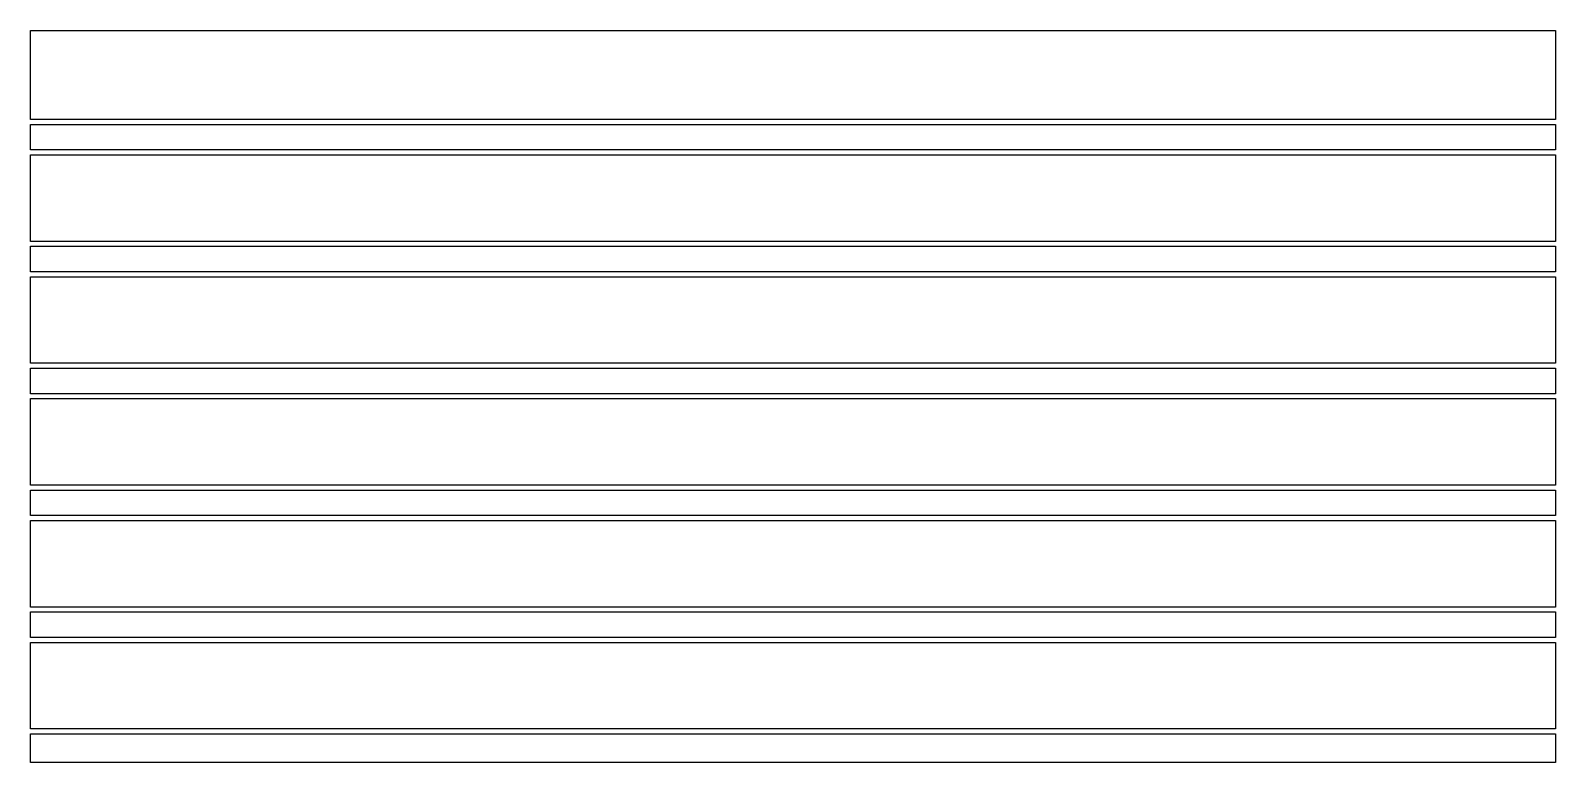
# Model space of a CAD drawing. Header units: millimetres. Extents: x 17 to 183, y 20 to 100.
import ezdxf

# ---------------------------------------------------------------- set-up
doc = ezdxf.new("R2010")
doc.units = ezdxf.units.MM
doc.layers.add('CUSTOM_INK_E63A46', color=1, linetype='CONTINUOUS')

msp = doc.modelspace()

# ---------------------------------------------------------------- linework, layer by layer
at = {"layer": 'CUSTOM_INK_E63A46'}
for points in [[(16.6667, 100), (183.4033, 100), (183.4033, 90.2667), (16.6667, 90.2667)], [(16.6667, 89.7333), (183.4033, 89.7333), (183.4033, 86.9333), (16.6667, 86.9333)], [(16.6667, 86.4), (183.4033, 86.4), (183.4033, 76.9333), (16.6667, 76.9333)], [(16.6667, 76.4), (183.4033, 76.4), (183.4033, 73.6), (16.6667, 73.6)], [(16.6667, 73.0667), (183.4033, 73.0667), (183.4033, 63.6), (16.6667, 63.6)], [(16.6667, 63.0667), (183.4033, 63.0667), (183.4033, 60.2667), (16.6667, 60.2667)], [(16.6667, 59.7333), (183.4033, 59.7333), (183.4033, 50.2667), (16.6667, 50.2667)], [(16.6667, 49.7333), (183.4033, 49.7333), (183.4033, 46.9333), (16.6667, 46.9333)], [(16.6667, 46.4), (183.4033, 46.4), (183.4033, 36.9333), (16.6667, 36.9333)], [(16.6667, 36.4), (183.4033, 36.4), (183.4033, 33.6), (16.6667, 33.6)], [(16.6667, 33.0667), (183.4033, 33.0667), (183.4033, 23.6), (16.6667, 23.6)], [(16.6667, 23.0667), (183.4033, 23.0667), (183.4033, 19.93), (16.6667, 19.93)]]:
    msp.add_lwpolyline(points, close=True, dxfattribs=at)

doc.saveas('drawing.dxf')
